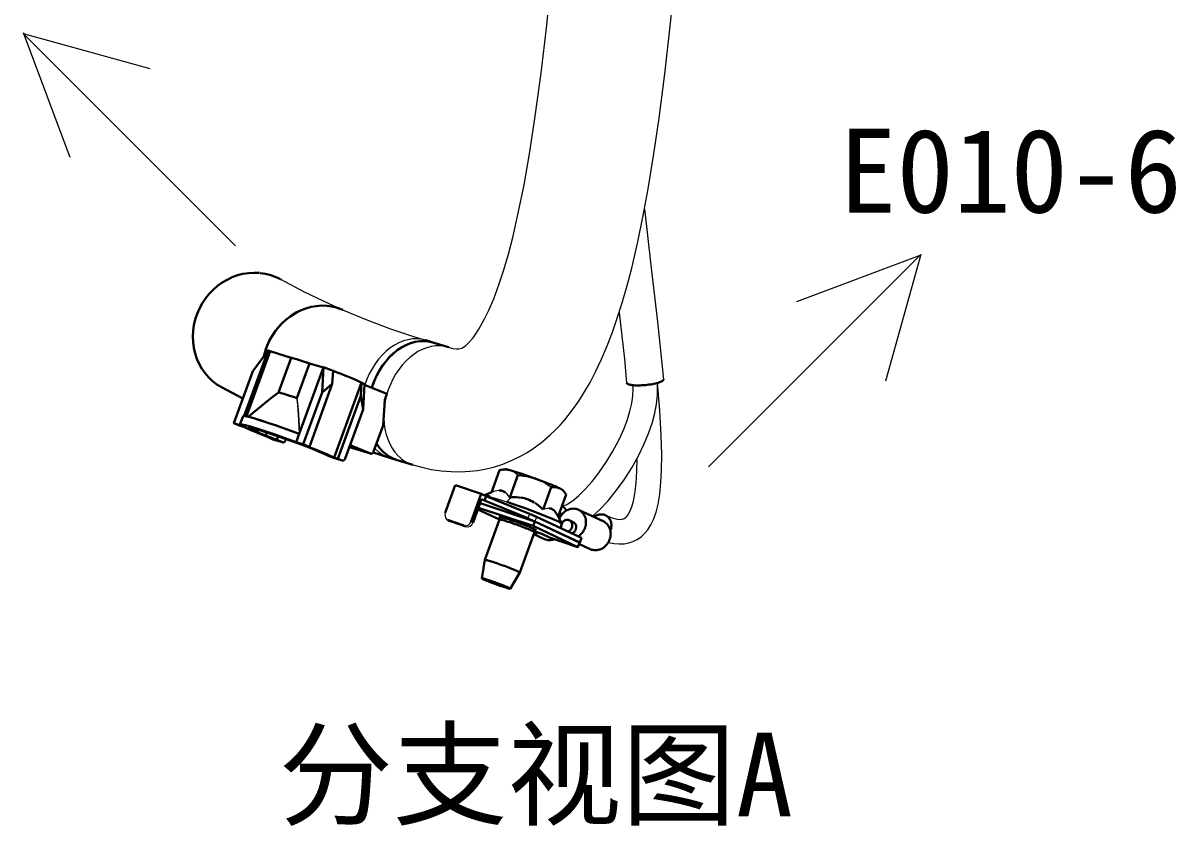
# Model space of a CAD drawing. Header units: millimetres. Extents: x 6 to 3615, y -854 to 0.
# Drawn here: x 55.87 to 91.77, y -155.07 to -130.07 of the extents above; entities that cross this region are included whole.
import ezdxf

# ---------------------------------------------------------------- set-up
doc = ezdxf.new("R2010")
doc.units = ezdxf.units.MM
doc.styles.add('4eff5b8b_Style', font='simfang.ttf')

msp = doc.modelspace()

# ---------------------------------------------------------------- linework, layer by layer
at = {"linetype": 'Continuous', "lineweight": 13}
for points in [[(68.006, -143.825), (68.291, -143.903), (68.58, -143.966), (68.888, -144.013), (69.199, -144.038), (69.492, -144.043), (69.79, -144.027), (70.022, -144.001), (70.253, -143.96), (70.518, -143.896), (70.809, -143.804), (71.105, -143.684), (71.403, -143.535), (71.548, -143.452), (71.712, -143.348), (71.872, -143.237), (72.027, -143.118), (72.279, -142.902), (72.44, -142.748), (72.595, -142.587), (72.742, -142.42), (72.985, -142.114), (73.179, -141.838), (73.36, -141.554), (73.527, -141.263), (73.701, -140.931), (73.887, -140.537), (74.065, -140.116), (74.228, -139.69), (74.377, -139.261), (74.53, -138.779), (74.684, -138.242), (74.826, -137.699), (75.017, -136.879), (75.187, -136.058), (75.338, -135.236), (75.519, -134.136), (75.679, -133.032), (75.856, -131.652), (76.034, -130.073), (76.208, -128.315)], [(69.122, -140.164), (69.258, -140.199), (69.359, -140.214), (69.447, -140.216), (69.531, -140.196), (69.589, -140.164), (69.66, -140.11), (69.757, -140.019), (69.884, -139.87), (69.974, -139.746), (70.069, -139.6), (70.236, -139.303), (70.376, -139.013), (70.529, -138.652), (70.689, -138.219), (70.842, -137.754), (70.985, -137.261), (71.12, -136.745), (71.305, -135.94), (71.472, -135.109), (71.652, -134.081), (71.824, -132.965), (72.003, -131.625), (72.178, -130.132), (72.363, -128.321)], [(62.485, -137.003), (55.875, -130.392), (59.822, -131.484)], [(57.34, -134.252), (55.892, -130.377)], [(75.226, -135.853), (75.423, -137.606), (75.625, -139.373), (75.753, -140.563), (75.812, -141.167)], [(77.211, -143.883), (83.822, -137.273), (82.731, -141.22)], [(79.962, -138.738), (83.837, -137.29)], [(63.889, -138.049), (64.625, -138.435), (65.372, -138.796), (65.818, -138.996)], [(65.818, -138.996), (66.575, -139.31), (67.318, -139.588), (68.028, -139.827), (68.412, -139.947)], [(74.437, -139.08), (74.596, -140.538), (74.668, -141.273)], [(68.408, -139.946), (68.274, -139.915), (68.138, -139.903), (67.998, -139.907), (67.857, -139.929), (67.715, -139.969), (67.576, -140.025), (67.439, -140.097), (67.305, -140.186), (67.178, -140.29), (67.056, -140.407), (66.941, -140.537), (66.836, -140.68), (66.74, -140.832), (66.654, -140.993), (66.579, -141.161), (66.517, -141.335)], [(69.122, -140.164), (68.992, -140.133), (68.857, -140.119), (68.72, -140.122), (68.582, -140.142), (68.444, -140.179), (68.306, -140.232), (68.171, -140.301), (68.04, -140.385), (67.913, -140.484), (67.792, -140.597), (67.678, -140.721), (67.572, -140.858), (67.475, -141.005), (67.388, -141.161), (67.312, -141.324), (67.247, -141.493), (67.193, -141.667), (67.152, -141.844), (67.124, -142.022), (67.109, -142.2), (67.107, -142.376), (67.118, -142.549), (67.142, -142.716), (67.18, -142.878), (67.229, -143.031), (67.29, -143.174), (67.363, -143.308), (67.448, -143.429), (67.541, -143.537), (67.645, -143.631), (67.756, -143.711)], [(64.423, -140.547), (64.265, -140.503), (64.221, -140.494)], [(66.413, -141.265), (66.2, -141.167), (65.904, -141.045), (65.526, -140.898)], [(72.654, -145.103), (72.698, -145.096), (72.781, -145.066), (72.892, -145.005), (73.023, -144.912), (73.183, -144.778), (73.387, -144.576), (73.589, -144.347), (73.8, -144.078), (74.051, -143.714), (74.24, -143.404), (74.433, -143.041), (74.59, -142.691), (74.693, -142.414), (74.77, -142.156), (74.826, -141.9), (74.855, -141.692), (74.868, -141.437), (74.865, -141.345)], [(73.604, -145.427), (73.838, -145.21), (74.077, -144.954), (74.324, -144.653), (74.586, -144.293), (74.825, -143.92), (75.046, -143.526), (75.206, -143.196), (75.348, -142.854), (75.469, -142.497), (75.542, -142.22), (75.595, -141.937), (75.626, -141.652), (75.632, -141.369), (75.628, -141.275)], [(74.096, -146.241), (74.279, -146.278), (74.436, -146.29), (74.592, -146.282), (74.731, -146.257), (74.865, -146.213), (74.993, -146.149), (75.125, -146.057), (75.221, -145.967), (75.324, -145.845), (75.421, -145.69), (75.501, -145.523), (75.582, -145.297), (75.644, -145.052), (75.698, -144.734), (75.737, -144.36), (75.755, -143.997), (75.76, -143.503), (75.744, -142.91), (75.699, -142.133), (75.629, -141.275)], [(64.481, -142.839), (64.465, -142.449), (64.441, -142.098), (64.415, -141.852), (64.398, -141.746)], [(64.398, -141.746), (64.422, -141.907), (64.442, -142.109), (64.465, -142.438), (64.481, -142.839)], [(62.725, -142.303), (62.737, -142.301), (62.783, -142.306)], [(62.783, -142.306), (62.869, -142.325), (63.144, -142.402)], [(62.688, -142.568), (62.638, -142.563), (62.631, -142.565), (62.629, -142.566), (62.627, -142.568), (62.627, -142.569), (62.628, -142.573), (62.634, -142.579), (62.657, -142.597)], [(63.049, -142.665), (62.774, -142.587), (62.688, -142.568)], [(62.748, -142.645), (62.962, -142.743), (63.257, -142.865), (63.634, -143.012)], [(62.989, -142.726), (62.92, -142.688), (62.902, -142.676), (62.897, -142.67), (62.897, -142.667), (62.897, -142.666), (62.898, -142.664), (62.902, -142.663), (62.92, -142.662)], [(62.92, -142.662), (62.987, -142.674), (63.244, -142.745)], [(64.047, -143.059), (64.022, -143.106), (63.989, -143.128), (63.95, -143.123)], [(65.566, -143.601), (65.352, -143.503), (65.056, -143.381), (64.679, -143.234)], [(66.693, -143.475), (66.733, -143.48), (66.765, -143.459), (66.79, -143.412)], [(66.826, -143.315), (66.93, -143.411), (67.043, -143.492), (67.164, -143.558), (67.291, -143.607)], [(65.907, -143.626), (65.881, -143.673), (65.849, -143.694), (65.809, -143.689)], [(74.007, -145.396), (74.186, -145.469), (74.332, -145.51), (74.43, -145.523), (74.524, -145.519), (74.593, -145.497), (74.657, -145.45), (74.709, -145.389), (74.77, -145.283), (74.829, -145.138), (74.882, -144.953), (74.925, -144.732), (74.966, -144.399), (74.989, -144.018), (74.995, -143.621)], [(71.281, -144.147), (71.219, -144.091), (71.152, -144.044), (71.09, -144.011), (71.025, -143.988)], [(72.318, -144.525), (72.198, -144.443), (72.074, -144.368), (71.953, -144.307), (71.828, -144.256)], [(70.692, -144.624), (70.627, -144.631), (70.56, -144.646), (70.468, -144.679)], [(72.733, -144.68), (72.661, -144.608), (72.58, -144.555)], [(70.423, -144.817), (70.576, -144.862), (70.934, -144.978)], [(71.029, -144.84), (70.948, -144.735), (70.886, -144.682)], [(70.934, -144.978), (71.081, -144.837)], [(69.022, -145.319), (69.01, -145.373), (69.012, -145.428), (69.03, -145.478), (69.061, -145.518), (69.101, -145.546)], [(71.643, -145.348), (71.591, -145.493)], [(72.265, -145.182), (72.188, -145.185), (72.107, -145.204), (72.066, -145.219)], [(69.182, -145.583), (69.117, -145.552)], [(69.599, -145.713), (69.639, -145.721), (69.679, -145.718), (69.72, -145.705), (69.756, -145.682), (69.798, -145.64), (69.825, -145.587)], [(69.599, -145.713), (69.664, -145.744)], [(69.664, -145.744), (69.726, -145.751), (69.792, -145.731), (69.846, -145.69), (69.883, -145.634), (69.89, -145.617)], [(69.824, -145.587), (69.889, -145.617)], [(71.865, -145.444), (71.813, -145.588)]]:
    msp.add_lwpolyline(points, dxfattribs=at)
at = {"linetype": 'Continuous', "lineweight": 30}
for points in [[(63.238, -137.851), (63.066, -137.844), (62.894, -137.854), (62.722, -137.881), (62.552, -137.924), (62.386, -137.984), (62.226, -138.06), (62.072, -138.151), (61.927, -138.256), (61.791, -138.374), (61.666, -138.504), (61.552, -138.646), (61.451, -138.798), (61.364, -138.957), (61.292, -139.124), (61.235, -139.296), (61.193, -139.473), (61.168, -139.651), (61.158, -139.83), (61.166, -140.009), (61.19, -140.184), (61.23, -140.356), (61.285, -140.522), (61.356, -140.681), (61.441, -140.831), (61.54, -140.971), (61.653, -141.1), (61.776, -141.217), (61.912, -141.319), (62.056, -141.408)], [(65.319, -138.873), (65.16, -138.869), (65, -138.882), (64.841, -138.91), (64.683, -138.954), (64.529, -139.013), (64.379, -139.087), (64.234, -139.174), (64.097, -139.276), (63.968, -139.389), (63.848, -139.514), (63.738, -139.65), (63.639, -139.795), (63.552, -139.948), (63.479, -140.108), (63.418, -140.273), (63.371, -140.442)], [(65.818, -138.996), (65.665, -138.939), (65.505, -138.898), (65.342, -138.875), (65.175, -138.869), (65.008, -138.881), (64.841, -138.91), (64.676, -138.956), (64.515, -139.019), (64.359, -139.098), (64.209, -139.192), (64.066, -139.3), (63.934, -139.423), (63.811, -139.557), (63.7, -139.703), (63.601, -139.858)], [(68.637, -140.016), (68.502, -139.985), (68.364, -139.971), (68.223, -139.976), (68.081, -139.998), (67.938, -140.038), (67.798, -140.095), (67.659, -140.169), (67.525, -140.259), (67.396, -140.364), (67.273, -140.484), (67.158, -140.616), (67.052, -140.76), (66.956, -140.915), (66.871, -141.078), (66.797, -141.249), (66.735, -141.426)], [(68.637, -140.016), (68.504, -139.985), (68.368, -139.971), (68.229, -139.975), (68.088, -139.996), (67.948, -140.034), (67.809, -140.09), (67.672, -140.161), (67.539, -140.249), (67.411, -140.35), (67.289, -140.467), (67.175, -140.596), (67.069, -140.736), (66.972, -140.887), (66.886, -141.046)], [(69.122, -140.164), (68.637, -140.016), (68.412, -139.947), (68.408, -139.946)], [(63.505, -140.26), (62.763, -142.303), (63.505, -140.26), (63.026, -140.913), (63.505, -140.26)], [(62.828, -142.315), (63.565, -140.285), (63.505, -140.26), (63.565, -140.285), (62.828, -142.315)], [(64.221, -140.494), (63.83, -141.572), (64.221, -140.494), (63.565, -140.285), (64.221, -140.494)], [(64.79, -140.668), (64.715, -140.642), (64.643, -140.617), (64.574, -140.595), (64.51, -140.574), (64.451, -140.555), (64.396, -140.539), (64.348, -140.524), (64.306, -140.513), (64.271, -140.504), (64.242, -140.498), (64.221, -140.494)], [(64.79, -140.668), (64.398, -141.746), (64.79, -140.668), (64.423, -140.547)], [(65.224, -140.792), (64.79, -140.668), (65.224, -140.792)], [(63.026, -140.913), (62.44, -142.53), (63.026, -140.913)], [(65.504, -141.305), (64.792, -143.268), (65.504, -141.305), (65.183, -141.57), (65.226, -140.785), (64.474, -142.859), (65.226, -140.785), (65.183, -141.57), (65.504, -141.305)], [(65.526, -140.898), (65.504, -141.305), (65.526, -140.898), (65.226, -140.785), (65.526, -140.898)], [(66.413, -141.265), (66.353, -141.236), (66.282, -141.204), (66.2, -141.168), (66.108, -141.129), (66.006, -141.087), (65.896, -141.042), (65.78, -140.996), (65.656, -140.948), (65.526, -140.898)], [(66.886, -141.046), (66.83, -141.17), (66.779, -141.297), (66.735, -141.426)], [(62.056, -141.408), (62.719, -141.759)], [(65.679, -143.635), (65.566, -143.601), (66.413, -141.265), (65.566, -143.601), (65.679, -143.635)], [(66.391, -141.672), (65.679, -143.635), (66.391, -141.672), (66.461, -142.099), (66.504, -141.314), (66.413, -141.265), (66.504, -141.314), (66.461, -142.099), (66.391, -141.672)], [(66.413, -141.265), (66.391, -141.672), (66.413, -141.265)], [(67.199, -141.618), (66.503, -141.33), (67.199, -141.618), (67.134, -141.797), (67.199, -141.618)], [(74.668, -141.273), (74.672, -141.284), (74.682, -141.295), (74.696, -141.305), (74.716, -141.315), (74.741, -141.323), (74.771, -141.331), (74.805, -141.337), (74.844, -141.343), (74.886, -141.347), (74.932, -141.35), (74.98, -141.351), (75.032, -141.352), (75.085, -141.351), (75.14, -141.349), (75.195, -141.345), (75.251, -141.341), (75.307, -141.335), (75.362, -141.328), (75.416, -141.32), (75.469, -141.311), (75.519, -141.302), (75.567, -141.291), (75.611, -141.28), (75.652, -141.268), (75.689, -141.256), (75.721, -141.243), (75.75, -141.23), (75.772, -141.217), (75.79, -141.204), (75.803, -141.191), (75.81, -141.179), (75.812, -141.167)], [(63.58, -141.761), (63.83, -141.572), (63.58, -141.761), (62.879, -142.327)], [(64.398, -141.746), (64.324, -141.72), (64.252, -141.696), (64.183, -141.673), (64.119, -141.653), (64.059, -141.634), (64.005, -141.617), (63.957, -141.603), (63.915, -141.591), (63.879, -141.582), (63.851, -141.576), (63.83, -141.572)], [(64.398, -141.746), (64.324, -141.72), (64.252, -141.696), (64.183, -141.673), (64.119, -141.653), (64.059, -141.634), (64.005, -141.617), (63.957, -141.603), (63.915, -141.591), (63.879, -141.582), (63.851, -141.576), (63.83, -141.572)], [(65.183, -141.57), (64.596, -143.187), (65.183, -141.57)], [(66.461, -142.099), (65.907, -143.626), (66.461, -142.099)], [(67.084, -142.603), (66.79, -143.412), (67.084, -142.603), (67.134, -141.797), (67.084, -142.603)], [(62.723, -142.306), (62.628, -142.568)], [(64.474, -142.859), (64.33, -142.806), (64.186, -142.754), (64.042, -142.703), (63.9, -142.652), (63.762, -142.605), (63.627, -142.559), (63.499, -142.516), (63.377, -142.476), (63.262, -142.439), (63.157, -142.406), (63.061, -142.377), (62.976, -142.353), (62.902, -142.333), (62.84, -142.318), (62.791, -142.307), (62.755, -142.302), (62.732, -142.301), (62.723, -142.306)], [(64.474, -142.859), (63.753, -142.602), (63.144, -142.402)], [(62.635, -142.611), (62.44, -142.53), (62.657, -142.597), (62.44, -142.53), (62.635, -142.611)], [(64.379, -143.121), (64.233, -143.067), (64.087, -143.015), (63.942, -142.963), (63.798, -142.912), (63.658, -142.864), (63.522, -142.817), (63.392, -142.774), (63.269, -142.734), (63.154, -142.698), (63.049, -142.665), (62.953, -142.636), (62.868, -142.612), (62.796, -142.593), (62.735, -142.578), (62.688, -142.568), (62.654, -142.564), (62.634, -142.564), (62.628, -142.57), (62.636, -142.581), (62.657, -142.597)], [(62.748, -142.645), (62.635, -142.611), (62.748, -142.645)], [(62.748, -142.645), (62.808, -142.674), (62.88, -142.706), (62.962, -142.742), (63.054, -142.782), (63.155, -142.823), (63.264, -142.868), (63.382, -142.914), (63.506, -142.963), (63.634, -143.012)], [(64.568, -143.207), (64.453, -143.164), (64.335, -143.12), (64.216, -143.076), (64.096, -143.033), (63.976, -142.99), (63.859, -142.949), (63.744, -142.909), (63.632, -142.871), (63.526, -142.835), (63.425, -142.802), (63.331, -142.773), (63.244, -142.745), (63.165, -142.722), (63.096, -142.702), (63.036, -142.686), (62.987, -142.674), (62.948, -142.666), (62.92, -142.662), (62.903, -142.663), (62.898, -142.667), (62.903, -142.676), (62.921, -142.689), (62.949, -142.705), (62.989, -142.726)], [(63.031, -142.685), (62.989, -142.726), (63.032, -142.685)], [(63.658, -142.864), (63.049, -142.664)], [(63.195, -142.731), (63.167, -142.807), (63.428, -142.915), (63.774, -143.05), (63.428, -142.915), (63.167, -142.807), (63.195, -142.731)], [(63.859, -142.949), (63.244, -142.745)], [(64.596, -143.187), (64.379, -143.121), (64.474, -142.859), (64.379, -143.121), (64.596, -143.187)], [(63.954, -143.124), (63.657, -143.034), (63.652, -143.032), (63.522, -142.978), (63.634, -143.012), (63.522, -142.978), (63.524, -142.97), (63.522, -142.978), (63.652, -143.032)], [(63.95, -143.123), (63.652, -143.032), (63.95, -143.123), (63.774, -143.05), (63.95, -143.123)], [(64.379, -143.121), (63.658, -142.864)], [(63.816, -142.934), (63.774, -143.05), (63.816, -142.934)], [(64.568, -143.207), (63.859, -142.949)], [(63.95, -143.123), (63.956, -143.125), (63.963, -143.126), (63.97, -143.126), (63.977, -143.126), (63.984, -143.125), (63.991, -143.122), (63.998, -143.119), (64.005, -143.115), (64.012, -143.11), (64.018, -143.105), (64.025, -143.099), (64.03, -143.092), (64.035, -143.084), (64.04, -143.076), (64.044, -143.068), (64.047, -143.059)], [(64.062, -143.02), (64.047, -143.059), (64.062, -143.02)], [(64.885, -143.331), (64.568, -143.207), (64.885, -143.331)], [(64.792, -143.268), (64.596, -143.187), (64.792, -143.268)], [(66.057, -143.212), (66.693, -143.475), (66.057, -143.212)], [(66.881, -143.163), (66.965, -143.284), (67.06, -143.393), (67.164, -143.487), (67.276, -143.566), (67.395, -143.63), (67.521, -143.677)], [(66.881, -143.163), (66.965, -143.284), (67.06, -143.393), (67.164, -143.487), (67.276, -143.566), (67.395, -143.63), (67.521, -143.677)], [(65.566, -143.601), (65.506, -143.572), (65.434, -143.54), (65.352, -143.504), (65.26, -143.465), (65.159, -143.423), (65.049, -143.378), (64.932, -143.332), (64.808, -143.284), (64.679, -143.234)], [(64.679, -143.234), (64.792, -143.268), (64.679, -143.234)], [(65.146, -143.439), (64.885, -143.331), (65.146, -143.439)], [(65.512, -143.598), (65.336, -143.525), (65.512, -143.598), (65.516, -143.6), (65.814, -143.69)], [(66.697, -143.476), (66.035, -143.274), (66.693, -143.475), (66.035, -143.274)], [(66.305, -143.335), (66.109, -143.254), (66.305, -143.335), (66.042, -143.255), (66.305, -143.335)], [(66.109, -143.254), (66.049, -143.235), (66.109, -143.254)], [(66.693, -143.475), (66.699, -143.477), (66.705, -143.478), (66.712, -143.479), (66.718, -143.478), (66.725, -143.477), (66.732, -143.475), (66.739, -143.473), (66.745, -143.469), (66.751, -143.465), (66.757, -143.46), (66.763, -143.455), (66.769, -143.449), (66.774, -143.442), (66.779, -143.435), (66.783, -143.428), (66.787, -143.42), (66.79, -143.412)], [(66.775, -143.445), (67.296, -143.608)], [(65.809, -143.689), (65.512, -143.598), (65.809, -143.689), (65.679, -143.635), (65.809, -143.689)], [(65.809, -143.689), (65.815, -143.691), (65.821, -143.692), (65.828, -143.693), (65.835, -143.692), (65.841, -143.691), (65.848, -143.69), (65.855, -143.687), (65.862, -143.683), (65.868, -143.679), (65.874, -143.675), (65.88, -143.669), (65.885, -143.663), (65.89, -143.657), (65.895, -143.65), (65.9, -143.642), (65.903, -143.634), (65.907, -143.626)], [(67.291, -143.607), (67.296, -143.608), (67.521, -143.677), (68.006, -143.825), (68.008, -143.826)], [(70.458, -144.683), (70.71, -143.989), (70.746, -143.982), (70.881, -143.958)], [(72.674, -144.609), (72.663, -144.6), (72.645, -144.589), (72.619, -144.575), (72.585, -144.558), (72.544, -144.539), (72.496, -144.518), (72.441, -144.494), (72.38, -144.468), (72.313, -144.441), (72.242, -144.413), (72.167, -144.383), (72.087, -144.353), (72.005, -144.321), (71.921, -144.29), (71.835, -144.258), (71.749, -144.227), (71.663, -144.196), (71.578, -144.167), (71.495, -144.138), (71.415, -144.11), (71.338, -144.085), (71.265, -144.061), (71.197, -144.039), (71.133, -144.019), (71.076, -144.003), (71.026, -143.988), (70.981, -143.976), (70.945, -143.967), (70.916, -143.961), (70.894, -143.958), (70.881, -143.958)], [(71.081, -144.837), (71.029, -144.84), (71.281, -144.147)], [(69.333, -144.456), (69.021, -145.319)], [(70.291, -144.797), (70.137, -144.725), (69.334, -144.456)], [(72.066, -145.219), (72.318, -144.525)], [(72.733, -144.68), (72.674, -144.609)], [(70.137, -144.725), (69.824, -145.587)], [(69.89, -145.617), (70.15, -144.898)], [(71.808, -145.586), (70.107, -145.017)], [(70.15, -144.899), (70.239, -144.941)], [(70.239, -144.941), (70.291, -144.798), (71.643, -145.348)], [(70.239, -144.94), (71.591, -145.491)], [(70.24, -144.773), (70.468, -144.679)], [(70.423, -144.817), (70.376, -144.804), (70.336, -144.795), (70.301, -144.787), (70.272, -144.781), (70.25, -144.778)], [(72.065, -145.39), (71.782, -145.281), (71.508, -145.179), (71.229, -145.079), (70.934, -144.978)], [(72.784, -144.746), (72.533, -145.436)], [(70.036, -145.215), (70.707, -145.53)], [(71.755, -145.729), (70.055, -145.16)], [(71.865, -145.444), (71.643, -145.349)], [(72.066, -145.219), (72.028, -145.182)], [(73.131, -145.209), (73.091, -145.198), (73.05, -145.191), (73.01, -145.189), (72.968, -145.191), (72.926, -145.197), (72.885, -145.208), (72.845, -145.223), (72.805, -145.241), (72.768, -145.264), (72.732, -145.29), (72.698, -145.32), (72.667, -145.352), (72.638, -145.388), (72.612, -145.426), (72.591, -145.466), (72.572, -145.508)], [(72.648, -145.374), (72.627, -145.35), (72.605, -145.328), (72.58, -145.308)], [(73.369, -145.792), (73.384, -145.748), (73.394, -145.702), (73.4, -145.656), (73.401, -145.61), (73.399, -145.565), (73.392, -145.52), (73.382, -145.477), (73.367, -145.436), (73.349, -145.397), (73.327, -145.36), (73.301, -145.326), (73.273, -145.295), (73.241, -145.267), (73.207, -145.244), (73.17, -145.225)], [(73.17, -145.225), (73.939, -145.584)], [(74.007, -145.396), (73.976, -145.383), (73.944, -145.375), (73.912, -145.369), (73.878, -145.367), (73.844, -145.369), (73.811, -145.374), (73.777, -145.383), (73.745, -145.395), (73.713, -145.411), (73.682, -145.429), (73.653, -145.45)], [(69.165, -145.577), (69.101, -145.546)], [(69.117, -145.552), (69.599, -145.713)], [(69.182, -145.583), (69.664, -145.744)], [(70.83, -145.47), (70.71, -145.525), (70.708, -145.527), (70.252, -146.784), (70.252, -146.785), (70.162, -147.362)], [(71.851, -145.859), (71.849, -145.856), (71.842, -145.851), (71.83, -145.844), (71.814, -145.834), (71.792, -145.824), (71.765, -145.811), (71.734, -145.798), (71.699, -145.783), (71.66, -145.767), (71.618, -145.75), (71.572, -145.731), (71.524, -145.712), (71.473, -145.693), (71.421, -145.673), (71.367, -145.653), (71.313, -145.633), (71.258, -145.613), (71.204, -145.593), (71.149, -145.575), (71.097, -145.556), (71.045, -145.539), (70.996, -145.522), (70.95, -145.507), (70.906, -145.493), (70.865, -145.481), (70.829, -145.469), (70.796, -145.46), (70.769, -145.452), (70.745, -145.446), (70.726, -145.442), (70.712, -145.44), (70.703, -145.44), (70.7, -145.442)], [(70.7, -145.442), (70.701, -145.445), (70.708, -145.451), (70.72, -145.458), (70.737, -145.467), (70.759, -145.478), (70.786, -145.49)], [(71.8, -145.921), (71.796, -145.917), (71.786, -145.91), (71.772, -145.902), (71.752, -145.892), (71.728, -145.881), (71.699, -145.867), (71.665, -145.853), (71.628, -145.838), (71.587, -145.821), (71.544, -145.803), (71.497, -145.785), (71.448, -145.766), (71.396, -145.747), (71.344, -145.727), (71.291, -145.707), (71.237, -145.688), (71.184, -145.669), (71.131, -145.65), (71.08, -145.632), (71.03, -145.615), (70.982, -145.599), (70.938, -145.585), (70.895, -145.572), (70.857, -145.56), (70.822, -145.55), (70.791, -145.541), (70.766, -145.534), (70.744, -145.529), (70.727, -145.526), (70.716, -145.525), (70.71, -145.525)], [(73.206, -146.243), (71.813, -145.588), (71.591, -145.493)], [(71.788, -145.896), (72.022, -145.974), (72.264, -146.089), (73.148, -146.384), (73.201, -146.24), (71.808, -145.586), (71.755, -145.729), (73.148, -146.384)], [(71.865, -145.443), (73.259, -146.098)], [(72.522, -145.584), (72.475, -145.562), (72.421, -145.538), (72.361, -145.511), (72.294, -145.484), (72.222, -145.454), (72.146, -145.422), (72.065, -145.39)], [(72.65, -145.659), (72.502, -145.377)], [(72.65, -145.659), (72.644, -145.651), (72.632, -145.642), (72.613, -145.63), (72.589, -145.617), (72.558, -145.601), (72.522, -145.584)], [(72.605, -145.79), (72.651, -145.663)], [(72.866, -145.547), (72.85, -145.543), (72.833, -145.54), (72.817, -145.539), (72.8, -145.54), (72.783, -145.543), (72.766, -145.547), (72.75, -145.553), (72.734, -145.561), (72.719, -145.571), (72.704, -145.582), (72.691, -145.593), (72.678, -145.607), (72.667, -145.622), (72.657, -145.637), (72.648, -145.654)], [(72.844, -145.903), (72.86, -145.896), (72.875, -145.887), (72.89, -145.877), (72.904, -145.866), (72.917, -145.854), (72.929, -145.84), (72.939, -145.825), (72.949, -145.809), (72.957, -145.792), (72.963, -145.775), (72.968, -145.758), (72.971, -145.74), (72.973, -145.722), (72.974, -145.704), (72.972, -145.686), (72.97, -145.669), (72.965, -145.652), (72.96, -145.636), (72.952, -145.62), (72.943, -145.606), (72.933, -145.593), (72.922, -145.581), (72.909, -145.57), (72.896, -145.561), (72.881, -145.553)], [(72.881, -145.553), (73.003, -145.61)], [(72.965, -145.96), (72.981, -145.953), (72.997, -145.944), (73.011, -145.935), (73.025, -145.923), (73.038, -145.91), (73.05, -145.897), (73.06, -145.882), (73.07, -145.866), (73.078, -145.85), (73.084, -145.832), (73.09, -145.815), (73.093, -145.797), (73.095, -145.778), (73.095, -145.761), (73.094, -145.743), (73.091, -145.726), (73.087, -145.709), (73.081, -145.692), (73.073, -145.677), (73.065, -145.663), (73.054, -145.65), (73.043, -145.638), (73.031, -145.627), (73.017, -145.618), (73.003, -145.61)], [(73.574, -146.467), (73.613, -146.477), (73.655, -146.484), (73.697, -146.486), (73.74, -146.484), (73.782, -146.477), (73.824, -146.466), (73.865, -146.45), (73.905, -146.43), (73.943, -146.406), (73.98, -146.379), (74.013, -146.348), (74.045, -146.314), (74.073, -146.277), (74.098, -146.237), (74.12, -146.196), (74.138, -146.152), (74.152, -146.108), (74.162, -146.062), (74.168, -146.017), (74.17, -145.97), (74.168, -145.925), (74.161, -145.88), (74.15, -145.837), (74.136, -145.796), (74.117, -145.757), (74.096, -145.719), (74.07, -145.685), (74.041, -145.655), (74.01, -145.627), (73.975, -145.603), (73.939, -145.584)], [(74.159, -145.869), (74.172, -145.834), (74.181, -145.798), (74.188, -145.762), (74.191, -145.725), (74.191, -145.689), (74.188, -145.653), (74.181, -145.618), (74.172, -145.584), (74.159, -145.551), (74.143, -145.521), (74.124, -145.493), (74.102, -145.466), (74.079, -145.443)], [(71.744, -145.802), (71.8, -145.921), (71.8, -145.923), (71.344, -147.18), (71.344, -147.181), (71.043, -147.682)], [(71.764, -145.844), (71.789, -145.851), (71.811, -145.856), (71.827, -145.859), (71.84, -145.861), (71.848, -145.861), (71.851, -145.859)], [(71.779, -145.982), (72.109, -146.136)], [(71.863, -145.954), (71.797, -145.932)], [(71.873, -145.925), (71.863, -145.954), (71.8, -145.925)], [(72.109, -146.136), (72.146, -146.151), (72.184, -146.162), (72.224, -146.169), (72.264, -146.172), (72.305, -146.171), (72.345, -146.165), (72.385, -146.156), (72.425, -146.142)], [(73.184, -146.287), (73.534, -146.451)], [(73.194, -146.237), (73.207, -146.241), (73.258, -146.099)], [(71.344, -147.18), (71.342, -147.177), (71.335, -147.171), (71.323, -147.164), (71.306, -147.155), (71.284, -147.144), (71.257, -147.132), (71.226, -147.118), (71.191, -147.103), (71.152, -147.087), (71.11, -147.07), (71.064, -147.052), (71.016, -147.033), (70.966, -147.014), (70.914, -146.994), (70.862, -146.975), (70.808, -146.955), (70.754, -146.936), (70.701, -146.917), (70.649, -146.899), (70.598, -146.882), (70.549, -146.865), (70.503, -146.85), (70.459, -146.835), (70.419, -146.823), (70.382, -146.812), (70.349, -146.803), (70.321, -146.795), (70.297, -146.789), (70.278, -146.785), (70.264, -146.783), (70.255, -146.783), (70.252, -146.784)], [(70.405, -147.428), (70.369, -147.416), (70.337, -147.405), (70.305, -147.396), (70.277, -147.387), (70.251, -147.379), (70.228, -147.373), (70.209, -147.368), (70.192, -147.364), (70.179, -147.361), (70.169, -147.36), (70.164, -147.36), (70.162, -147.362)], [(70.162, -147.362), (70.163, -147.365), (70.169, -147.369), (70.179, -147.375), (70.193, -147.383), (70.211, -147.391), (70.233, -147.401), (70.258, -147.412), (70.286, -147.425), (70.318, -147.437), (70.351, -147.451), (70.388, -147.466), (70.426, -147.481), (70.466, -147.496), (70.508, -147.512), (70.55, -147.527), (70.593, -147.543), (70.636, -147.558), (70.679, -147.574), (70.72, -147.588), (70.761, -147.602), (70.8, -147.615)], [(71.043, -147.682), (71.042, -147.679), (71.037, -147.675), (71.029, -147.67), (71.017, -147.663), (71.001, -147.655), (70.982, -147.646), (70.959, -147.636), (70.933, -147.624), (70.904, -147.612), (70.873, -147.6), (70.839, -147.586), (70.803, -147.572), (70.766, -147.557), (70.726, -147.542), (70.687, -147.527), (70.645, -147.512), (70.604, -147.497), (70.563, -147.482), (70.522, -147.468), (70.482, -147.454), (70.442, -147.44), (70.405, -147.428)], [(70.8, -147.615), (70.838, -147.628), (70.873, -147.639), (70.906, -147.649), (70.936, -147.658), (70.962, -147.666), (70.985, -147.672), (71.005, -147.677), (71.021, -147.681), (71.032, -147.683), (71.039, -147.683), (71.043, -147.682)]]:
    msp.add_lwpolyline(points, dxfattribs=at)
for centre, radius, start, end in [((63.085, -139.525), 1.68, 61, 84), ((65.211, -140.388), 1.518, 66, 85), ((65.481, -140.935), 2.166, 150, 167), ((64.965, -138.626), 4.551, -116, -113), ((64.628, -139.364), 3.74, -116, -113), ((63.894, -143.059), 0.768, 155, 161), ((63.855, -143.039), 0.725, 155, 161), ((64.091, -143.154), 0.704, 152, 161), ((64.162, -143.173), 0.778, 153, 161), ((63.678, -142.982), 0.0557, -117, -99), ((63.712, -146.81), 3.664, 64, 67), ((63.598, -147.093), 3.968, 64, 67), ((65.536, -143.548), 0.0557, -117, -99), ((70.886, -144.746), 0.776, 88, 101), ((70.884, -144.506), 0.536, 75, 87), ((71.14, -146.368), 2.225, 77, 86), ((71.247, -145.853), 1.7, 70, 77), ((70.705, -144.92), 0.297, 83, 92), ((70.69, -145.026), 0.403, 76, 83), ((70.688, -144.975), 0.354, 66, 74), ((70.687, -144.961), 0.343, 55, 65), ((72.401, -145.068), 0.549, 81, 99), ((72.422, -144.892), 0.371, 65, 79), ((71.172, -146.393), 1.559, 82, 93), ((71.219, -145.925), 1.089, 70, 82), ((71.242, -145.877), 1.036, 58, 71), ((70.95, -146.324), 1.571, 46, 57), ((72.241, -145.106), 0.651, 33, 41), ((72.239, -145.47), 0.289, 77, 85), ((72.234, -145.453), 0.274, 66, 74), ((72.205, -145.477), 0.308, 55, 63), ((72.253, -145.408), 0.224, 41, 56), ((72.007, -145.63), 0.555, 27, 42), ((72.504, -145.383), 0.312, 25, 62), ((73.044, -145.481), 0.286, 64, 73), ((69.169, -145.401), 0.16, -115, -109), ((69.238, -145.415), 0.176, -114, -108), ((72.819, -145.745), 0.191, 174, -162), ((72.647, -145.662), 0.00447, -13, 40), ((72.81, -145.715), 0.176, 66, 72), ((73.885, -145.659), 0.29, 49, 66), ((72.875, -145.616), 0.525, -56, -19), ((73.66, -146.194), 0.286, -116, -107)]:
    msp.add_arc(centre, radius, start, end, dxfattribs=at)
at = {"linetype": 'Continuous', "lineweight": 13}
msp.add_arc((68.318, -142.811), 1.06, -122, -107, dxfattribs=at)

# ---------------------------------------------------------------- texts
at = {"linetype": 'Continuous', "style": '4eff5b8b_Style'}
for s, p in [('E010-6', (81.299, -135.97)), ('分支视图A', (63.831, -154.775))]:
    msp.add_text(s, height=2.6098, dxfattribs=at).set_placement(p)

doc.saveas('drawing.dxf')
